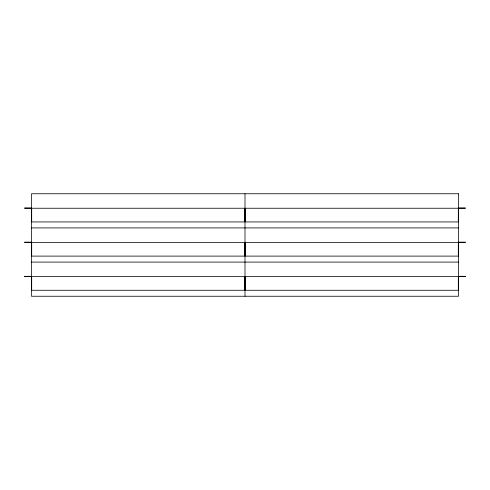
<?xml version="1.0" encoding="UTF-8"?>
<svg xmlns="http://www.w3.org/2000/svg" width="490" height="490" viewBox="0 0 490 490"><rect width="100%" height="100%" fill="white"/><g stroke="black" fill="none" stroke-linecap="round" stroke-linejoin="round"><path stroke-width="0.73" d="M24.5 207.993L31.476 207.993M458.524 207.993L465.5 207.993M24.623 208.238L31.476 208.238M458.524 208.238L465.377 208.238M31.476 227.917L458.524 227.917M24.5 242.152L31.476 242.152M458.524 242.152L465.5 242.152M24.623 242.403L31.476 242.403M458.524 242.403L465.377 242.403M31.476 262.083L458.524 262.083M24.5 276.317L31.476 276.317M458.524 276.317L465.5 276.317M24.623 276.568L31.476 276.568M458.524 276.568L465.377 276.568M245 193.752L245 296.248M458.524 193.752L31.476 193.752L31.476 296.248L458.524 296.248L458.524 193.752M244.786 208.244L31.691 208.244L31.691 221.939L244.786 221.939L244.786 208.244M458.309 208.244L245.214 208.244L245.214 221.939L458.309 221.939L458.309 208.244M244.786 242.409L31.691 242.409L31.691 256.105L244.786 256.105L244.786 242.409M458.309 242.409L245.214 242.409L245.214 256.105L458.309 256.105L458.309 242.409M244.786 276.574L31.691 276.574L31.691 290.27L244.786 290.27L244.786 276.574M458.309 276.574L245.214 276.574L245.214 290.27L458.309 290.27L458.309 276.574"/></g></svg>
